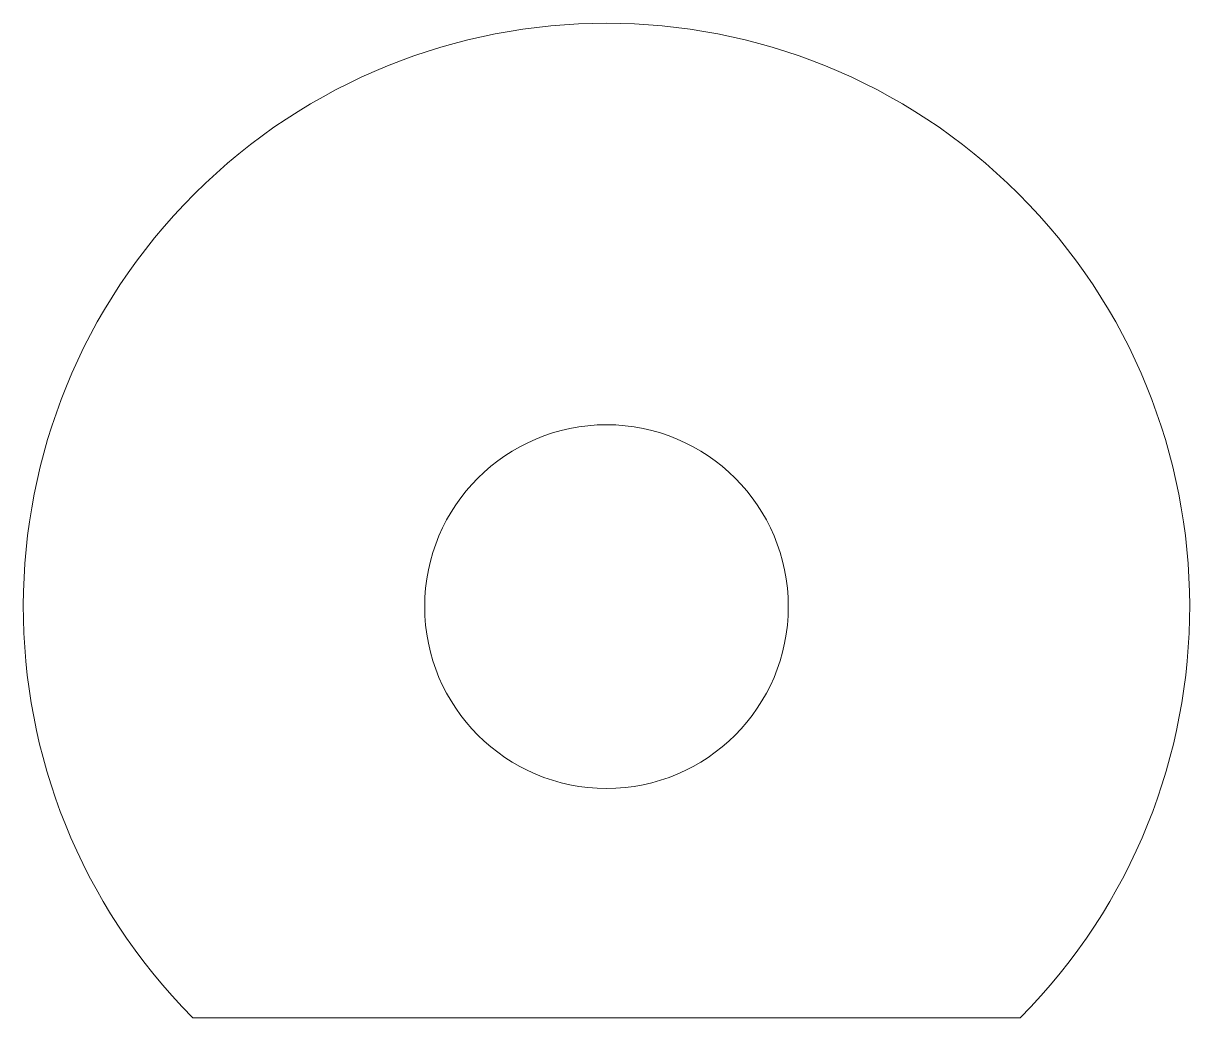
# Model space of a CAD drawing. Header units: millimetres. Extents: x -17 to 17, y -12 to 17.
import ezdxf

# ---------------------------------------------------------------- set-up
doc = ezdxf.new("R2010")
doc.units = ezdxf.units.MM
doc.layers.add('inner-cut-full', color=7, linetype='CONTINUOUS', lineweight=0)
doc.layers.add('outer-cut-full', color=7, linetype='CONTINUOUS', lineweight=0)

msp = doc.modelspace()

# ---------------------------------------------------------------- linework, layer by layer
at = {"layer": 'inner-cut-full'}
msp.add_circle((0, 0), 5.3, dxfattribs=at)
at = {"layer": 'outer-cut-full'}
msp.add_line((-12.061, -11.981), (12.061, -11.981), dxfattribs=at)
msp.add_arc((0, 0), 17, 315.1904, 224.8096, dxfattribs=at)

doc.saveas('drawing.dxf')
